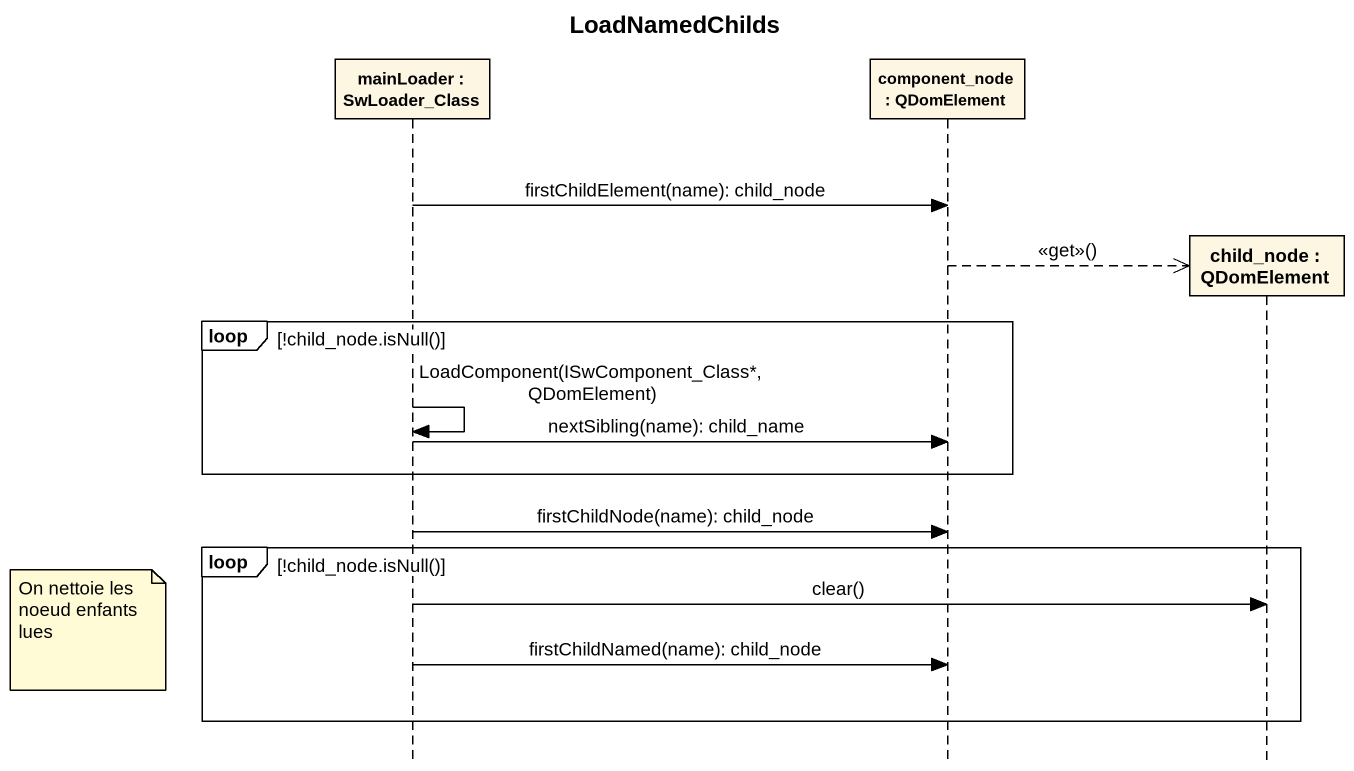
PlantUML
@startuml
title LoadNamedChilds
hide footbox
participant "mainLoader : SwLoader_Class" as mainLoader
participant "component_node : QDomElement" as component_node
participant "child_node : QDomElement" as child_node

mainLoader -> component_node : firstChildElement(name): child_node
component_node -->> child_node ** : <<get>>()
loop !child_node.isNull()
  mainLoader -> mainLoader : LoadComponent(ISwComponent_Class*, QDomElement)
  mainLoader -> component_node : nextSibling(name): child_name
end
mainLoader -> component_node : firstChildNode(name): child_node
loop !child_node.isNull()
  mainLoader -> child_node : clear()
  note left of mainLoader : On nettoie les noeud enfants lues
  mainLoader -> component_node : firstChildNamed(name): child_node
end
@enduml
